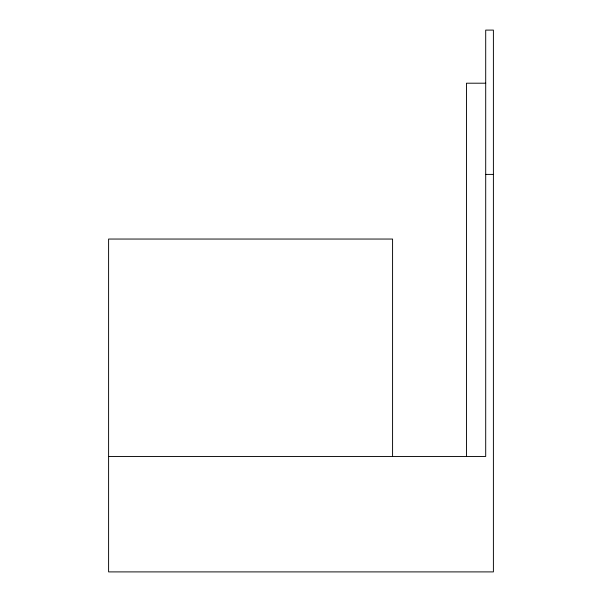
<?xml version="1.0" encoding="UTF-8"?>
<svg xmlns="http://www.w3.org/2000/svg" width="602" height="602" viewBox="0 0 602 602"><rect width="100%" height="100%" fill="white"/><g stroke="black" fill="none" stroke-linecap="round" stroke-linejoin="round"><path stroke-width="0.9" d="M485.701 83.204L466.467 83.204L466.467 456.166M485.701 174.399L493.399 174.399M108.601 456.459L485.701 456.459L485.701 30.108L493.399 30.1L493.399 571.9L108.601 571.9L108.601 239.047L392.579 239.047L392.579 456.459"/></g></svg>
